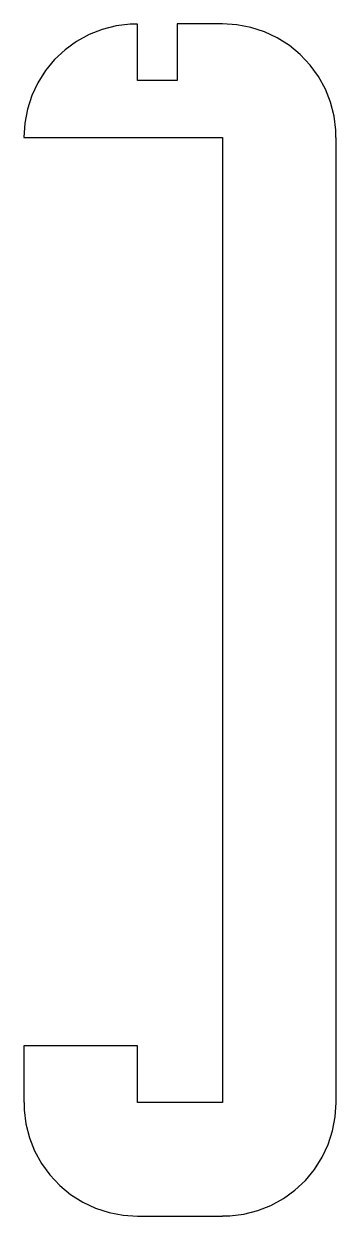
# Model space of a CAD drawing. Header units: metres. Extents: x -12 to 16, y -52 to 52.
import ezdxf

# ---------------------------------------------------------------- set-up
doc = ezdxf.new("R2010")
doc.units = ezdxf.units.M

msp = doc.modelspace()

# ---------------------------------------------------------------- linework, layer by layer
for p, q in [((5.75, 52.5), (1.75, 52.5)), ((1.75, 52.5), (1.75, 47.5)), ((7.00333, 52.4211), (5.75, 52.5)), ((-6.00778, 51.5483), (-7.10826, 50.9433)), ((-4.84016, 52.0106), (-6.00778, 51.5483)), ((-3.62381, 52.3229), (-4.84016, 52.0106)), ((-2.3779, 52.4803), (-3.62381, 52.3229)), ((-1.75, 52.4803), (-2.3779, 52.4803)), ((-1.75, 47.5), (-1.75, 52.4803)), ((8.23689, 52.1858), (7.00333, 52.4211)), ((9.43124, 51.7978), (8.23689, 52.1858)), ((10.5675, 51.2631), (9.43124, 51.7978)), ((-7.10826, 50.9433), (-8.12424, 50.2051)), ((11.6278, 50.5902), (10.5675, 51.2631)), ((12.5955, 49.7897), (11.6278, 50.5902)), ((-8.12424, 50.2051), (-9.03967, 49.3455)), ((13.4551, 48.8742), (12.5955, 49.7897)), ((-9.84016, 48.3779), (-10.5131, 47.3175)), ((-9.03967, 49.3455), (-9.84016, 48.3779)), ((14.1933, 47.8583), (13.4551, 48.8742)), ((-10.5131, 47.3175), (-11.0478, 46.1812)), ((1.75, 47.5), (-1.75, 47.5)), ((14.7983, 46.7578), (14.1933, 47.8583)), ((15.2606, 45.5902), (14.7983, 46.7578)), ((-11.0478, 46.1812), (-11.4358, 44.9869)), ((15.5729, 44.3738), (15.2606, 45.5902)), ((-11.4358, 44.9869), (-11.6711, 43.7533)), ((15.7303, 43.1279), (15.5729, 44.3738)), ((-11.6711, 43.7533), (-11.75, 42.5)), ((15.7303, 42.5), (15.7303, 43.1279)), ((-11.75, 42.5), (5.75, 42.5)), ((5.75, 42.5), (5.75, -42.5)), ((15.75, 42.5), (15.7303, 42.5)), ((15.75, -42.5), (15.75, 42.5)), ((-1.75, -37.5), (-11.75, -37.5)), ((-11.75, -37.5), (-11.75, -42.5)), ((-1.75, -42.5), (-1.75, -37.5)), ((-11.75, -42.5), (-11.7303, -42.5)), ((-11.7303, -42.5), (-11.7303, -43.1279)), ((5.75, -42.5), (-1.75, -42.5)), ((15.6711, -43.7533), (15.75, -42.5)), ((-11.7303, -43.1279), (-11.5729, -44.3738)), ((15.4358, -44.9869), (15.6711, -43.7533)), ((-11.5729, -44.3738), (-11.2606, -45.5902)), ((15.0478, -46.1812), (15.4358, -44.9869)), ((-11.2606, -45.5902), (-10.7983, -46.7578)), ((14.5131, -47.3175), (15.0478, -46.1812)), ((-10.7983, -46.7578), (-10.1933, -47.8583)), ((-10.1933, -47.8583), (-9.45512, -48.8742)), ((13.8402, -48.3779), (14.5131, -47.3175)), ((-9.45512, -48.8742), (-8.59546, -49.7897)), ((12.1242, -50.2051), (13.0397, -49.3455)), ((13.0397, -49.3455), (13.8402, -48.3779)), ((-8.59546, -49.7897), (-7.62784, -50.5902)), ((11.1083, -50.9433), (12.1242, -50.2051)), ((-7.62784, -50.5902), (-6.56754, -51.2631)), ((-6.56754, -51.2631), (-5.43124, -51.7978)), ((10.0078, -51.5483), (11.1083, -50.9433)), ((-5.43124, -51.7978), (-4.23689, -52.1858)), ((-4.23689, -52.1858), (-3.00333, -52.4211)), ((-3.00333, -52.4211), (-1.75, -52.5)), ((-1.75, -52.5), (5.75, -52.5)), ((5.75, -52.4803), (6.3779, -52.4803)), ((5.75, -52.5), (5.75, -52.4803)), ((6.3779, -52.4803), (7.62381, -52.3229)), ((7.62381, -52.3229), (8.84016, -52.0106)), ((8.84016, -52.0106), (10.0078, -51.5483))]:
    msp.add_line(p, q)

doc.saveas('drawing.dxf')
